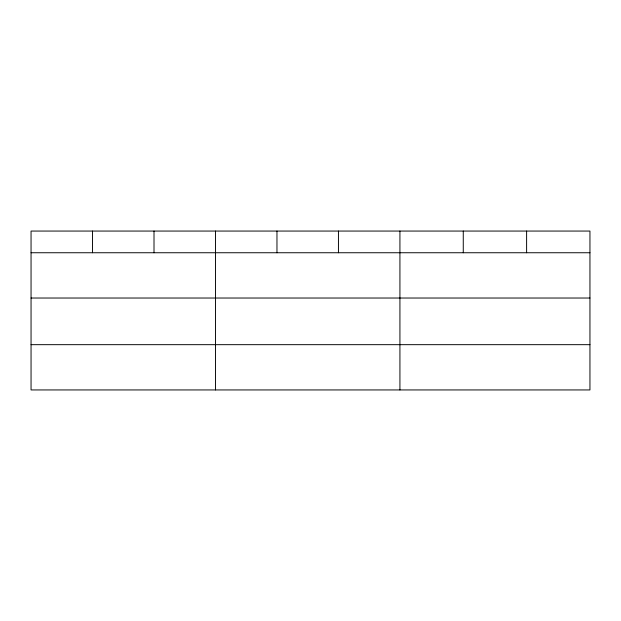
<?xml version="1.0" encoding="UTF-8"?>
<svg xmlns="http://www.w3.org/2000/svg" width="621" height="621" viewBox="0 0 621 621"><rect width="100%" height="100%" fill="white"/><g stroke="black" fill="none" stroke-linecap="round" stroke-linejoin="round"><path stroke-width="0.93" d="M589.95 298.026L589.95 231.059L31.05 231.059L31.05 389.941L589.95 389.941L589.95 298.026L31.05 298.026M31.05 252.747L589.95 252.747M31.05 344.671L589.95 344.671M526.608 231.059L526.608 252.747M463.266 231.059L463.266 252.747M399.924 231.059L399.924 389.941M338.445 231.059L338.445 252.747M276.966 231.059L276.966 252.747M215.487 231.059L215.487 389.941M154.008 231.059L154.008 252.747M92.529 231.059L92.529 252.747"/></g></svg>
